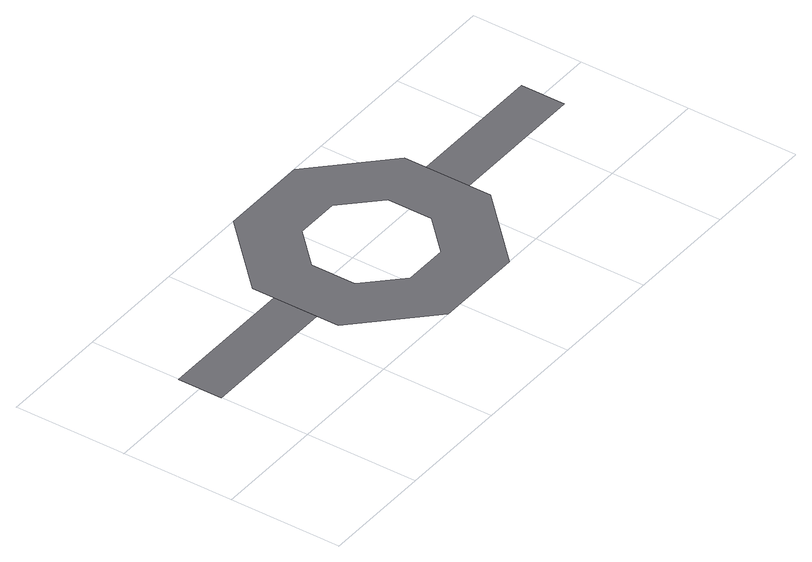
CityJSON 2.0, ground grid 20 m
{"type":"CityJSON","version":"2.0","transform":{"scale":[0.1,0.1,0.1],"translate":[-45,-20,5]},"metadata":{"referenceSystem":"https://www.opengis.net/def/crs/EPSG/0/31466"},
"CityObjects":{
"road1":{"type":"Road","geometry":[{"type":"MultiSurface","lod":"1","boundaries":[[[0,1,2,3,4,5,6,7],[8,9,10,11,12,13,14,15]],[[16,17,18,19]],[[20,21,22,23]]]}]}
},
"vertices":[
[250,280,0],[250,120,0],[370,0,0],[530,0,0],[650,120,0],[650,280,0],[530,400,0],[370,400,0],[490,300,0],[550,240,0],[550,160,0],[490,100,0],[410,100,0],[350,160,0],[350,240,0],[410,300,0],[900,160,0],[900,240,0],[650,240,0],[650,160,0],[0,160,0],[0,240,0],[250,240,0],[250,160,0]
]}
